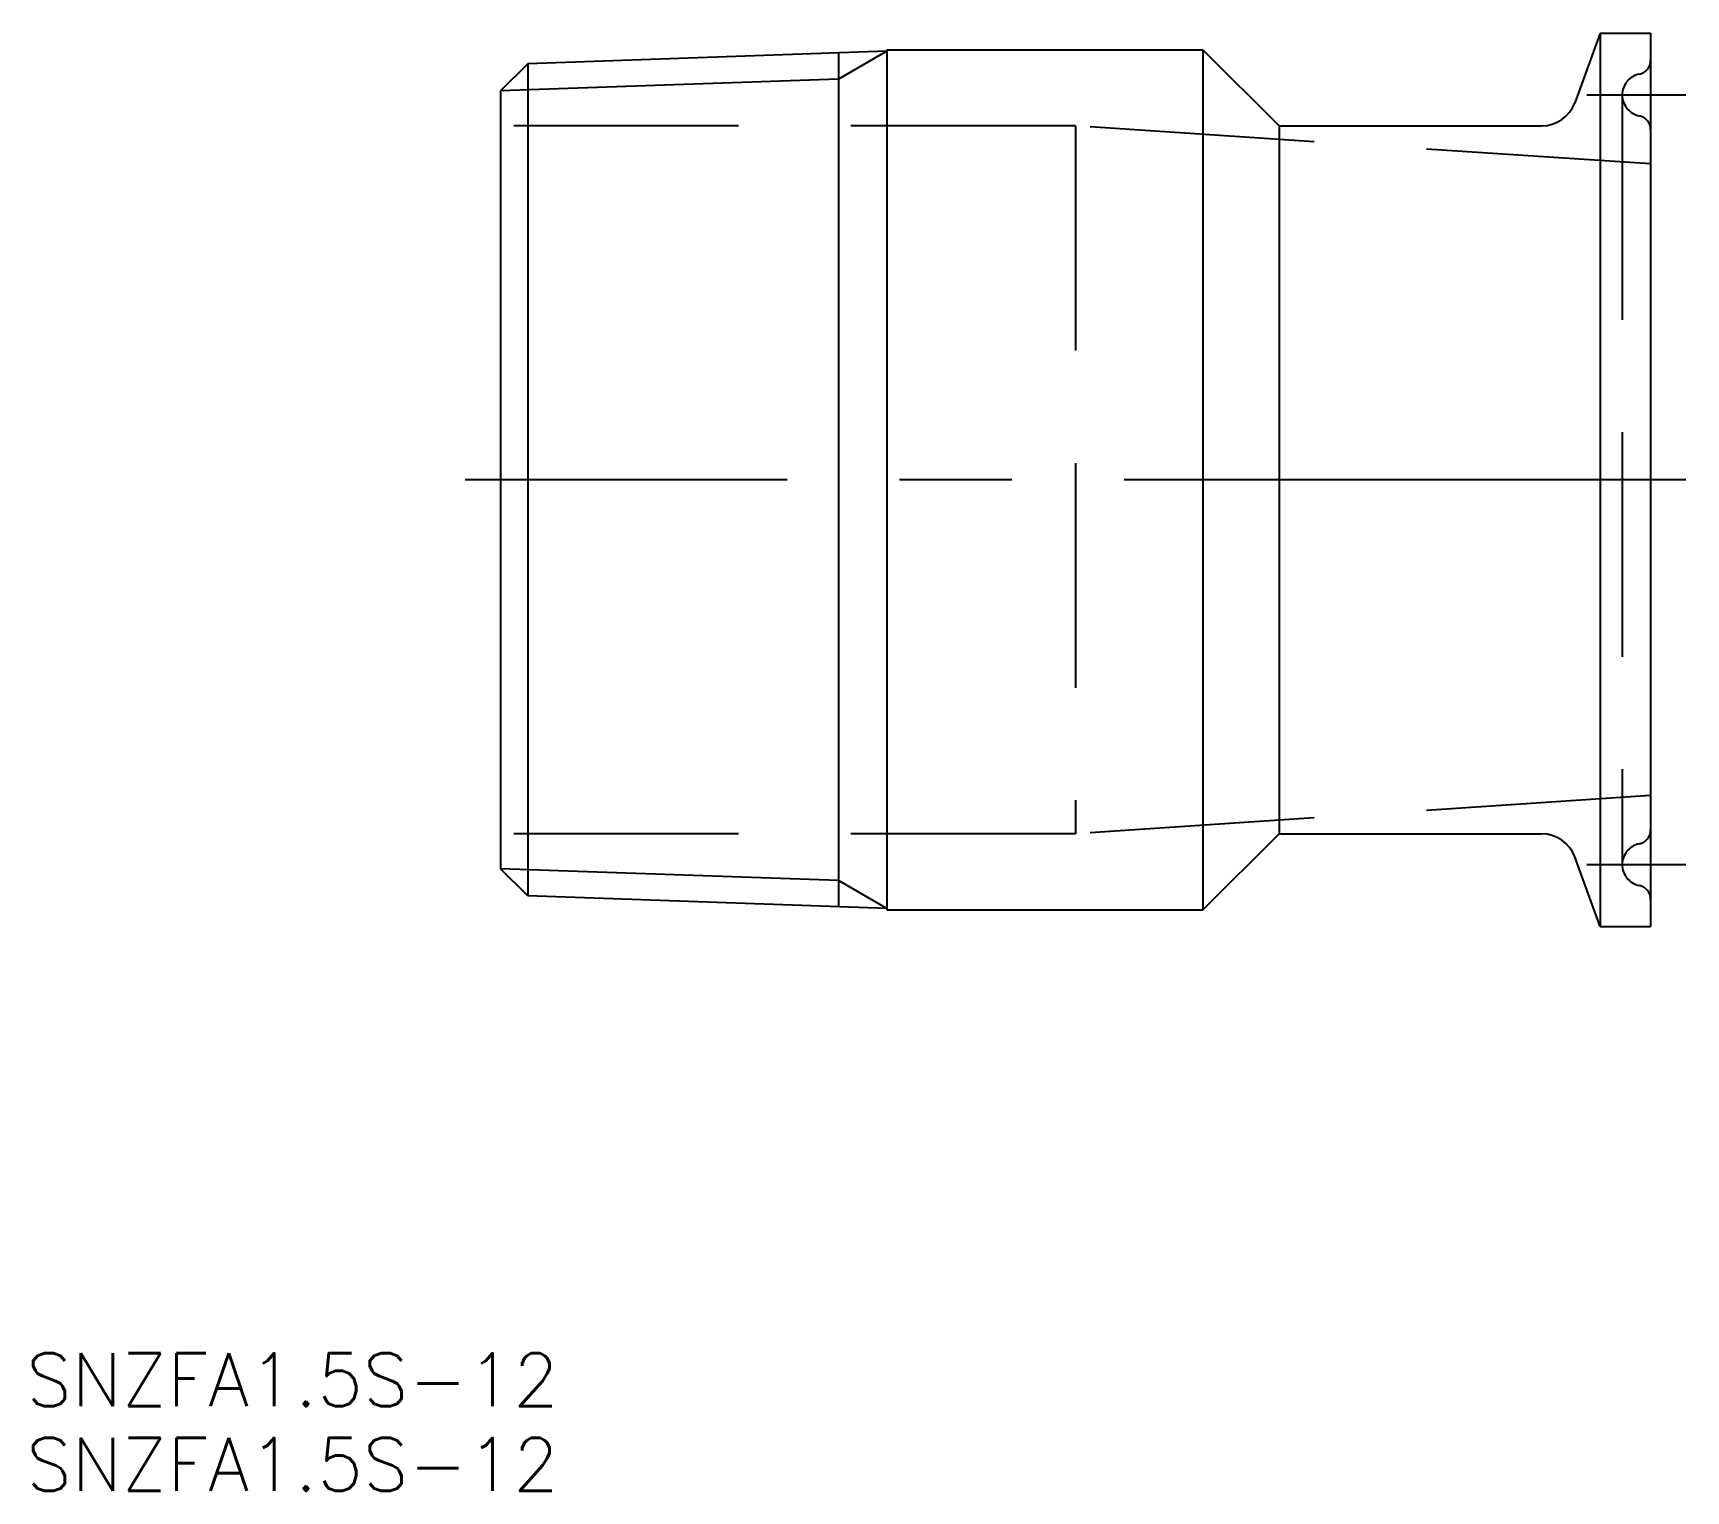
# Model space of a CAD drawing. Extents: x -26.4 to 67, y -57.1 to 25.2.
import ezdxf

# ---------------------------------------------------------------- set-up
doc = ezdxf.new("R2010")
doc.units = 0
doc.linetypes.add('CENTER', pattern=[50.8, 31.75, -6.35, 6.35, -6.35])
doc.linetypes.add('DASHED', pattern=[19.05, 12.7, -6.35])
doc.layers.get('0').update_dxf_attribs({"linetype": 'CONTINUOUS'})
doc.layers.add('CENTER', color=1, linetype='CENTER')
doc.styles.get("Standard").update_dxf_attribs({"font": 'txt.shx', "height": 3, "bigfont": 'bigfont.shx'})

msp = doc.modelspace()

# ---------------------------------------------------------------- linework, layer by layer
at = {"color": 7, "linetype": 'CONTINUOUS'}
for p, q in [((62.15, 25.25), (60.718, 21.316)), ((62.15, 25.25), (62.15, -25.25)), ((62.15, 25.25), (65, 25.25)), ((65, 25.25), (65, -25.25)), ((21.827, 24.3), (39.7, 24.3)), ((21.827, 24.3), (21.827, -24.3)), ((39.7, 24.3), (44, 20)), ((39.7, 24.3), (39.7, -24.3)), ((1.533, 23.512), (0, 21.979)), ((21.827, 24.22), (1.533, 23.512)), ((1.533, 23.512), (1.533, -23.512)), ((19.1, 24.125), (19.1, -24.125)), ((0, 21.979), (0, -21.979)), ((44, 20), (58.839, 20)), ((44, 20), (44, -20)), ((39.7, -24.3), (44, -20)), ((44, -20), (58.839, -20)), ((62.15, -25.25), (60.718, -21.316)), ((1.533, -23.512), (0, -21.979)), ((21.827, -24.22), (1.533, -23.512)), ((21.827, -24.3), (39.7, -24.3)), ((62.15, -25.25), (65, -25.25))]:
    msp.add_line(p, q, dxfattribs=at)
at = {"color": 3, "linetype": 'CONTINUOUS'}
for p, q in [((21.827, 24.22), (19.1, 22.646)), ((19.1, 22.646), (0, 21.979)), ((19.1, -22.646), (0, -21.979)), ((21.827, -24.22), (19.1, -22.646))]:
    msp.add_line(p, q, dxfattribs=at)
at = {"color": 3, "linetype": 'DASHED'}
for p, q in [((63.4, 21.75), (63.4, -21.75)), ((32.5, 20), (0, 20)), ((65, 17.85), (32.5, 20)), ((32.5, 20), (32.5, -20)), ((65, -17.85), (32.5, -20)), ((32.5, -20), (0, -20))]:
    msp.add_line(p, q, dxfattribs=at)
for centre, radius, start, end in [((64.2, 23.71), 0.8, 281.53696, 0), ((64.6, 21.75), 1.2, 101.53696, 258.46304), ((64.2, 19.79), 0.8, 0, 78.46304), ((64.2, -19.79), 0.8, 281.53696, 0), ((64.6, -21.75), 1.2, 101.53696, 258.46304), ((64.2, -23.71), 0.8, 0, 78.46304)]:
    msp.add_arc(centre, radius, start, end, dxfattribs=at)
at = {"color": 7, "linetype": 'CONTINUOUS'}
for centre, start, end in [((58.839, 22), 270, 340), ((58.839, -22), 20, 90)]:
    msp.add_arc(centre, 2, start, end, dxfattribs=at)
at = {"layer": 'CENTER', "color": 1, "linetype": 'CENTER'}
for p, q in [((61.4, 21.75), (67, 21.75)), ((67, 0), (-2, 0)), ((61.4, -21.75), (67, -21.75))]:
    msp.add_line(p, q, dxfattribs=at)

# ---------------------------------------------------------------- texts
at = {"color": 7, "linetype": 'CONTINUOUS'}
for p in [(-26.809, -52.362), (-26.809, -57.145)]:
    msp.add_text('SNZFA1.5S-12', height=3, dxfattribs=at).set_placement(p)

doc.saveas('drawing.dxf')
